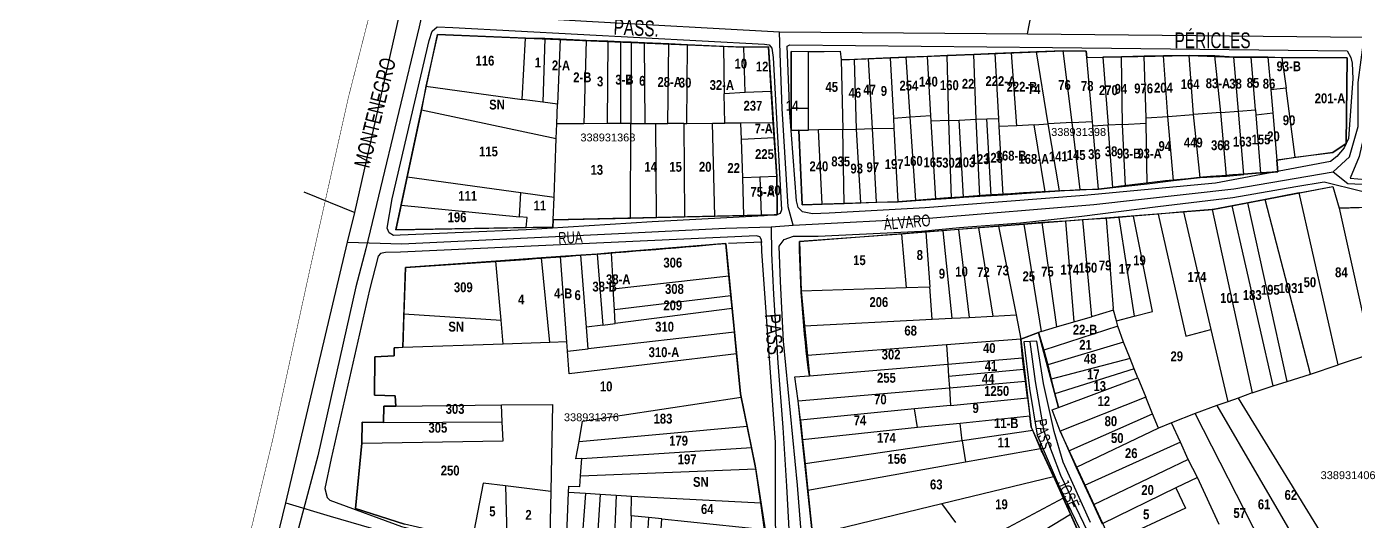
# Model space of a CAD drawing. Extents: x 206099 to 208675, y 4843659 to 4845705.
# Drawn here: x 207222.7 to 207560.8, y 4844881.7 to 4845007.4 of the extents above; entities that cross this region are included whole.
import ezdxf
from ezdxf.enums import TextEntityAlignment as Align

# ---------------------------------------------------------------- set-up
doc = ezdxf.new("R2010")
doc.units = 0
doc.header["$LTSCALE"] = 1.5
doc.header["$MEASUREMENT"] = 0
for name, color, linetype in [('CD-MALHA-LOTES', 40, 'CONTINUOUS'), ('CD_TXT_QUADRA', 7, 'CONTINUOUS'), ('HD-VALAS-DRENOS', 170, 'CONTINUOUS'), ('LM-LIM-SETOR-FISCAL', 7, 'CONTINUOUS'), ('RU-QUADRAS', 6, 'CONTINUOUS'), ('SV-EIXO-ROD-ESTR', 7, 'CONTINUOUS'), ('SV-EIXO-RUA-N-PAV', 6, 'CONTINUOUS'), ('SV-EIXO-RUA-PAV', 20, 'CONTINUOUS'), ('SV-EST-MUNIC-PAV', 20, 'CONTINUOUS'), ('SV-RUA-NAO-PAV-S-GUIA-C-GUIA', 7, 'CONTINUOUS'), ('SV-RUA-PAVIM-S-GUIA-C-GUIA', 7, 'CONTINUOUS'), ('SV-TXT-MUNIC-PAV', 20, 'CONTINUOUS'), ('SV-TXT-RUA-N-PAV-S-GUIA-C-GUIA', 7, 'CONTINUOUS'), ('SV-TXT-RUA-PAV-S-GUIA-C-GUIA', 7, 'CONTINUOUS'), ('Th_NmrPort', 7, 'CONTINUOUS')]:
    doc.layers.add(name, color=color, linetype=linetype)
doc.styles.add('ARIAL', font='ARIAL.TTF')
doc.styles.add('MONOTXT', font='ARIAL.TTF', dxfattribs={"height": 0.2})
doc.styles.get("Standard").update_dxf_attribs({"font": 'swisscbo.ttf'})
doc.linetypes.add('Limite', pattern='A,20,-3,[130,ltypeshp.shx,S=6.35,R=0,X=0,Y=0],-3,20', length=46)

msp = doc.modelspace()

# ---------------------------------------------------------------- linework, layer by layer
at = {"layer": 'CD-MALHA-LOTES', "linetype": 'Continuous'}
for p, q in [((207327.24, 4845005.38), (207324.29, 4844992.28)), ((207349.66, 4845004.5), (207327.24, 4845005.38)), ((207348.76, 4844988.94), (207349.66, 4845004.5)), ((207354.57, 4845004.38), (207349.66, 4845004.5)), ((207354.57, 4845004.38), (207354.09, 4844988.21)), ((207358.47, 4845004.21), (207354.57, 4845004.38)), ((207358.47, 4845004.21), (207357.81, 4844987.7)), ((207365.09, 4845003.92), (207358.47, 4845004.21)), ((207365.09, 4845003.92), (207364.5, 4844982.74)), ((207370.56, 4845003.69), (207365.09, 4845003.92)), ((207370.56, 4845003.69), (207370.44, 4844982.76)), ((207373.86, 4845003.54), (207370.56, 4845003.69)), ((207373.86, 4845003.54), (207373.86, 4844982.78)), ((207376.53, 4845003.43), (207373.86, 4845003.54)), ((207376.53, 4845003.43), (207376.47, 4844982.78)), ((207379.96, 4845003.28), (207376.53, 4845003.43)), ((207380.07, 4844982.8), (207379.96, 4845003.28)), ((207386.15, 4845003.01), (207379.96, 4845003.28)), ((207385.9, 4844982.82), (207386.15, 4845003.01)), ((207390.83, 4845002.81), (207386.15, 4845003.01)), ((207390.72, 4844982.84), (207390.83, 4845002.81)), ((207399.99, 4845002.41), (207390.83, 4845002.81)), ((207399.99, 4845002.41), (207400.23, 4844990.38)), ((207405.2, 4845002.18), (207399.99, 4845002.41)), ((207411.45, 4845002.3), (207405.2, 4845002.18)), ((207405.54, 4844990.64), (207405.2, 4845002.18)), ((207412.17, 4844990.96), (207411.45, 4845002.3)), ((207417.21, 4845001.09), (207417.22, 4844986.72)), ((207421.65, 4845001.05), (207417.21, 4845001.09)), ((207421.65, 4845001.05), (207429.76, 4845001.18)), ((207421.65, 4844986.72), (207421.65, 4845001.05)), ((207429.76, 4845001.18), (207429.99, 4844998.96)), ((207433.35, 4844999.09), (207429.99, 4844998.96)), ((207429.99, 4844998.96), (207430.36, 4844981.31)), ((207436.96, 4844999.24), (207433.35, 4844999.09)), ((207433.87, 4844981.39), (207433.35, 4844999.09)), ((207442.56, 4844999.47), (207436.96, 4844999.24)), ((207437.96, 4844981.49), (207436.96, 4844999.24)), ((207446.53, 4844999.64), (207442.56, 4844999.47)), ((207443.36, 4844984.17), (207442.56, 4844999.47)), ((207451.97, 4844999.86), (207446.53, 4844999.64)), ((207447.55, 4844984.47), (207446.53, 4844999.64)), ((207456.98, 4845000.06), (207451.97, 4844999.86)), ((207452.81, 4844984.83), (207451.97, 4844999.86)), ((207463.72, 4845000.34), (207456.98, 4845000.06)), ((207457.4, 4844983.56), (207456.98, 4845000.06)), ((207469.12, 4845000.56), (207463.72, 4845000.34)), ((207464.29, 4844983.86), (207463.72, 4845000.34)), ((207473.34, 4845000.74), (207469.12, 4845000.56)), ((207470.09, 4844984.11), (207469.12, 4845000.56)), ((207479.65, 4845001), (207473.34, 4845000.74)), ((207474.67, 4844982.24), (207473.34, 4845000.74)), ((207486.48, 4845001.28), (207479.65, 4845001)), ((207482.69, 4844982.69), (207479.65, 4845001)), ((207492.32, 4845001.19), (207486.48, 4845001.28)), ((207488.72, 4844983.08), (207486.48, 4845001.28)), ((207492.45, 4844999.59), (207492.32, 4845001.19)), ((207492.45, 4844999.59), (207496.55, 4844999.67)), ((207493.94, 4844983.34), (207492.45, 4844999.59)), ((207501.32, 4844999.77), (207496.55, 4844999.67)), ((207496.55, 4844999.67), (207497.88, 4844982.37)), ((207507.05, 4844999.89), (207501.32, 4844999.77)), ((207501.58, 4844982.56), (207501.32, 4844999.77)), ((207511.97, 4844999.99), (207507.05, 4844999.89)), ((207507.57, 4844984.24), (207507.05, 4844999.89)), ((207518.49, 4845000.11), (207511.97, 4844999.99)), ((207513.11, 4844984.59), (207511.97, 4844999.99)), ((207525.03, 4845000.04), (207518.49, 4845000.11)), ((207519.67, 4844985.11), (207518.49, 4845000.11)), ((207529.91, 4844999.68), (207525.03, 4845000.04)), ((207526.63, 4844985.63), (207525.03, 4845000.04)), ((207534.32, 4844999.66), (207529.91, 4844999.68)), ((207531.11, 4844985.97), (207529.91, 4844999.68)), ((207538.59, 4844999.63), (207534.32, 4844999.66)), ((207535.41, 4844986.29), (207534.32, 4844999.66)), ((207538.59, 4844999.63), (207539.31, 4844991.34)), ((207542.12, 4844999.52), (207538.59, 4844999.63)), ((207558.71, 4844999.52), (207542.12, 4844999.52)), ((207542.12, 4844999.52), (207543.18, 4844991.78)), ((207558.46, 4844977.72), (207558.71, 4844999.52)), ((207324.29, 4844992.28), (207323.2, 4844986.29)), ((207324.29, 4844992.28), (207348.76, 4844988.94)), ((207543.18, 4844991.78), (207539.31, 4844991.34)), ((207545.5, 4844974.21), (207543.18, 4844991.78)), ((207354.09, 4844988.21), (207348.76, 4844988.94)), ((207357.81, 4844987.7), (207354.09, 4844988.21)), ((207405.54, 4844990.64), (207400.23, 4844990.38)), ((207400.34, 4844982.87), (207400.23, 4844990.38)), ((207412.17, 4844990.96), (207405.54, 4844990.64)), ((207412.7, 4844982.94), (207412.17, 4844990.96)), ((207539.31, 4844991.34), (207539.81, 4844985.48)), ((207323.2, 4844986.29), (207319.53, 4844969.27)), ((207323.2, 4844986.29), (207357.48, 4844978.98)), ((207357.63, 4844982.72), (207357.81, 4844987.7)), ((207417.22, 4844986.72), (207417.23, 4844981.03)), ((207417.22, 4844986.72), (207421.65, 4844986.72)), ((207421.66, 4844981.13), (207421.65, 4844986.72)), ((207447.55, 4844984.47), (207452.81, 4844984.83)), ((207452.88, 4844983.36), (207452.81, 4844984.83)), ((207513.11, 4844984.59), (207519.67, 4844985.11)), ((207526.63, 4844985.63), (207519.67, 4844985.11)), ((207521.33, 4844969.06), (207519.67, 4844985.11)), ((207526.63, 4844985.63), (207531.11, 4844985.97)), ((207527.99, 4844969.44), (207526.63, 4844985.63)), ((207531.11, 4844985.97), (207535.41, 4844986.29)), ((207532.42, 4844969.8), (207531.11, 4844985.97)), ((207535.41, 4844986.29), (207535.51, 4844985)), ((207535.51, 4844985), (207539.81, 4844985.48)), ((207535.51, 4844985), (207536.72, 4844970.14)), ((207539.81, 4844985.48), (207540.84, 4844973.51)), ((207357.48, 4844978.98), (207357.63, 4844982.72)), ((207364.5, 4844982.74), (207357.63, 4844982.72)), ((207370.44, 4844982.76), (207364.5, 4844982.74)), ((207373.86, 4844982.78), (207370.44, 4844982.76)), ((207376.47, 4844982.78), (207373.86, 4844982.78)), ((207376.4, 4844958.75), (207376.47, 4844982.78)), ((207376.47, 4844982.78), (207380.07, 4844982.8)), ((207380.07, 4844982.8), (207382.8, 4844982.81)), ((207382.8, 4844982.81), (207385.9, 4844982.82)), ((207382.99, 4844958.9), (207382.8, 4844982.81)), ((207389.95, 4844982.83), (207385.9, 4844982.82)), ((207389.95, 4844982.83), (207390.72, 4844982.84)), ((207389.95, 4844982.83), (207390.09, 4844959.06)), ((207390.72, 4844982.84), (207397.21, 4844982.86)), ((207397.21, 4844982.86), (207400.34, 4844982.87)), ((207397.82, 4844959.24), (207397.21, 4844982.86)), ((207404.47, 4844982.9), (207400.34, 4844982.87)), ((207412.7, 4844982.94), (207404.47, 4844982.9)), ((207404.61, 4844978.76), (207404.47, 4844982.9)), ((207412.94, 4844979.18), (207412.7, 4844982.94)), ((207430.36, 4844981.31), (207424.22, 4844981.18)), ((207430.36, 4844981.31), (207433.87, 4844981.39)), ((207430.75, 4844962.5), (207430.36, 4844981.31)), ((207433.87, 4844981.39), (207437.96, 4844981.49)), ((207434.98, 4844962.66), (207433.87, 4844981.39)), ((207437.96, 4844981.49), (207443.48, 4844981.61)), ((207439, 4844962.81), (207437.96, 4844981.49)), ((207443.36, 4844984.17), (207447.55, 4844984.47)), ((207443.48, 4844981.61), (207443.36, 4844984.17)), ((207444.44, 4844962.87), (207443.48, 4844981.61)), ((207448.98, 4844963.2), (207447.55, 4844984.47)), ((207457.4, 4844983.56), (207452.88, 4844983.36)), ((207454.09, 4844963.56), (207452.88, 4844983.36)), ((207457.4, 4844983.56), (207459.97, 4844983.67)), ((207458.02, 4844963.85), (207457.4, 4844983.56)), ((207459.97, 4844983.67), (207464.29, 4844983.86)), ((207461.11, 4844964.07), (207459.97, 4844983.67)), ((207464.29, 4844983.86), (207467.08, 4844983.98)), ((207465.29, 4844964.32), (207464.29, 4844983.86)), ((207467.08, 4844983.98), (207470.09, 4844984.11)), ((207468.12, 4844964.51), (207467.08, 4844983.98)), ((207470.22, 4844982), (207470.09, 4844984.11)), ((207474.67, 4844982.24), (207470.22, 4844982)), ((207471.23, 4844964.7), (207470.22, 4844982)), ((207479.07, 4844982.49), (207474.67, 4844982.24)), ((207479.07, 4844982.49), (207482.69, 4844982.69)), ((207481.9, 4844965.45), (207479.07, 4844982.49)), ((207488.72, 4844983.08), (207482.69, 4844982.69)), ((207485.52, 4844965.67), (207482.69, 4844982.69)), ((207488.72, 4844983.08), (207493.94, 4844983.34)), ((207490.83, 4844966.01), (207488.72, 4844983.08)), ((207494.04, 4844982.16), (207493.94, 4844983.34)), ((207497.88, 4844982.37), (207494.04, 4844982.16)), ((207495.49, 4844966.09), (207494.04, 4844982.16)), ((207501.58, 4844982.56), (207497.88, 4844982.37)), ((207499.08, 4844966.5), (207497.88, 4844982.37)), ((207501.58, 4844982.56), (207507.6, 4844982.86)), ((207502.31, 4844966.84), (207501.58, 4844982.56)), ((207507.57, 4844984.24), (207513.11, 4844984.59)), ((207507.6, 4844982.86), (207507.57, 4844984.24)), ((207507.88, 4844967.47), (207507.6, 4844982.86)), ((207514.51, 4844968.28), (207513.11, 4844984.59)), ((207356.9, 4844964.05), (207357.48, 4844978.98)), ((207412.94, 4844979.18), (207404.61, 4844978.76)), ((207404.92, 4844969.01), (207404.61, 4844978.76)), ((207413.58, 4844969.34), (207412.94, 4844979.18)), ((207417.23, 4844981.03), (207419.17, 4844981.07)), ((207419.17, 4844981.07), (207421.66, 4844981.13)), ((207419.17, 4844981.07), (207420.01, 4844962.13)), ((207424.22, 4844981.18), (207421.66, 4844981.13)), ((207425.16, 4844962.32), (207424.22, 4844981.18)), ((207545.5, 4844974.21), (207555.11, 4844975.43)), ((207555.11, 4844975.43), (207558.46, 4844977.72)), ((207540.84, 4844973.51), (207545.5, 4844974.21)), ((207541.1, 4844970.49), (207540.84, 4844973.51)), ((207319.53, 4844969.27), (207317.98, 4844962.05)), ((207319.53, 4844969.27), (207348.46, 4844965.23)), ((207409.25, 4844969.17), (207404.92, 4844969.01)), ((207405.23, 4844959.41), (207404.92, 4844969.01)), ((207413.58, 4844969.34), (207409.25, 4844969.17)), ((207409.25, 4844969.17), (207409.6, 4844959.51)), ((207413.7, 4844959.6), (207413.58, 4844969.34)), ((207507.88, 4844967.47), (207514.51, 4844968.28)), ((207514.51, 4844968.28), (207521.33, 4844969.06)), ((207521.33, 4844969.06), (207527.99, 4844969.44)), ((207527.99, 4844969.44), (207532.42, 4844969.8)), ((207536.72, 4844970.14), (207532.42, 4844969.8)), ((207536.72, 4844970.14), (207541.1, 4844970.49)), ((207348.15, 4844959.09), (207348.46, 4844965.23)), ((207348.46, 4844965.23), (207356.9, 4844964.05)), ((207465.29, 4844964.32), (207468.12, 4844964.51)), ((207468.12, 4844964.51), (207471.23, 4844964.7)), ((207471.23, 4844964.7), (207481.9, 4844965.45)), ((207481.9, 4844965.45), (207485.52, 4844965.67)), ((207485.52, 4844965.67), (207490.83, 4844966.01)), ((207490.83, 4844966.01), (207495.49, 4844966.09)), ((207495.49, 4844966.09), (207499.08, 4844966.5)), ((207499.08, 4844966.5), (207502.31, 4844966.84)), ((207502.31, 4844966.84), (207507.88, 4844967.47)), ((207546.48, 4844965.15), (207537.85, 4844963.5)), ((207546.48, 4844965.15), (207555.05, 4844966.8)), ((207556.41, 4844921.44), (207546.48, 4844965.15)), ((207555.05, 4844966.8), (207556.74, 4844961.25)), ((207317.98, 4844962.05), (207316.62, 4844955.77)), ((207317.98, 4844962.05), (207348.15, 4844959.09)), ((207356.67, 4844958.3), (207356.9, 4844964.05)), ((207420.01, 4844962.13), (207425.16, 4844962.32)), ((207425.16, 4844962.32), (207430.75, 4844962.5)), ((207430.75, 4844962.5), (207434.98, 4844962.66)), ((207434.98, 4844962.66), (207439, 4844962.81)), ((207439, 4844962.81), (207444.44, 4844962.87)), ((207444.44, 4844962.87), (207448.98, 4844963.2)), ((207448.98, 4844963.2), (207454.09, 4844963.56)), ((207454.09, 4844963.56), (207458.02, 4844963.85)), ((207458.02, 4844963.85), (207461.11, 4844964.07)), ((207461.11, 4844964.07), (207465.29, 4844964.32)), ((207529.45, 4844961.88), (207524.58, 4844960.95)), ((207533.45, 4844962.65), (207529.45, 4844961.88)), ((207539.93, 4844916.09), (207529.45, 4844961.88)), ((207537.85, 4844963.5), (207533.45, 4844962.65)), ((207543.51, 4844917.24), (207533.45, 4844962.65)), ((207549.39, 4844919.13), (207537.85, 4844963.5)), ((207569.54, 4844961.67), (207556.74, 4844961.25)), ((207556.74, 4844961.25), (207564.93, 4844924.24)), ((207350.08, 4844958.91), (207348.15, 4844959.09)), ((207349.83, 4844956.34), (207350.08, 4844958.91)), ((207356.6, 4844956.46), (207356.67, 4844958.3)), ((207356.67, 4844958.3), (207376.4, 4844958.75)), ((207376.4, 4844958.75), (207382.99, 4844958.9)), ((207382.99, 4844958.9), (207390.09, 4844959.06)), ((207390.09, 4844959.06), (207397.82, 4844959.24)), ((207397.82, 4844959.24), (207405.23, 4844959.41)), ((207405.23, 4844959.41), (207409.6, 4844959.51)), ((207409.6, 4844959.51), (207413.7, 4844959.6)), ((207481, 4844957.61), (207476.47, 4844957.25)), ((207487.05, 4844958.01), (207481, 4844957.61)), ((207481, 4844957.61), (207484.78, 4844931.09)), ((207491.37, 4844958.29), (207487.05, 4844958.01)), ((207487.05, 4844958.01), (207489.19, 4844932.38)), ((207497.42, 4844958.69), (207491.37, 4844958.29)), ((207491.37, 4844958.29), (207493.67, 4844933.7)), ((207500.63, 4844958.91), (207497.42, 4844958.69)), ((207497.42, 4844958.69), (207499.17, 4844935.76)), ((207504.35, 4844959.22), (207500.63, 4844958.91)), ((207500.63, 4844958.91), (207504.55, 4844933.84)), ((207510.67, 4844959.76), (207504.35, 4844959.22)), ((207509.17, 4844935.03), (207504.35, 4844959.22)), ((207517.08, 4844960.31), (207510.67, 4844959.76)), ((207510.67, 4844959.76), (207517.69, 4844928.74)), ((207524.38, 4844960.93), (207517.08, 4844960.31)), ((207517.08, 4844960.31), (207524.04, 4844930.43)), ((207524.58, 4844960.95), (207524.38, 4844960.93)), ((207524.38, 4844960.93), (207534.56, 4844914.36)), ((207316.62, 4844955.77), (207349.83, 4844956.34)), ((207349.83, 4844956.34), (207356.6, 4844956.46)), ((207445.35, 4844954.7), (207419.34, 4844952.8)), ((207451.49, 4844955.2), (207445.35, 4844954.7)), ((207445.35, 4844954.7), (207446.5, 4844941.1)), ((207455.86, 4844955.56), (207451.49, 4844955.2)), ((207451.49, 4844955.2), (207452.54, 4844941.33)), ((207459.81, 4844955.89), (207455.86, 4844955.56)), ((207455.86, 4844955.56), (207458.11, 4844933.31)), ((207464.9, 4844956.31), (207459.81, 4844955.89)), ((207459.81, 4844955.89), (207462.52, 4844933.53)), ((207469.97, 4844956.72), (207464.9, 4844956.31)), ((207464.9, 4844956.31), (207468.54, 4844933.84)), ((207476.47, 4844957.25), (207469.97, 4844956.72)), ((207469.97, 4844956.72), (207474.47, 4844934.15)), ((207476.47, 4844957.25), (207480.87, 4844929.94)), ((207400.59, 4844952.31), (207371.46, 4844949.91)), ((207401.4, 4844944.06), (207400.59, 4844952.31)), ((207419.34, 4844952.8), (207419.81, 4844940.23)), ((207342.08, 4844947.82), (207319.11, 4844946.21)), ((207353.75, 4844948.64), (207342.08, 4844947.82)), ((207343.41, 4844932.82), (207342.08, 4844947.82)), ((207358.58, 4844948.98), (207353.75, 4844948.64)), ((207355.8, 4844927.13), (207353.75, 4844948.64)), ((207363.71, 4844949.34), (207358.58, 4844948.98)), ((207360.16, 4844927.28), (207358.58, 4844948.98)), ((207367.86, 4844949.63), (207363.71, 4844949.34)), ((207365.14, 4844931.04), (207363.71, 4844949.34)), ((207371.46, 4844949.91), (207367.86, 4844949.63)), ((207367.86, 4844949.63), (207369.34, 4844931.58)), ((207371.46, 4844949.91), (207371.97, 4844940.78)), ((207319.11, 4844946.21), (207318.69, 4844934.45)), ((207371.97, 4844940.78), (207401.4, 4844944.06)), ((207401.9, 4844939.04), (207401.4, 4844944.06)), ((207372.27, 4844935.47), (207371.97, 4844940.78)), ((207419.81, 4844940.23), (207446.5, 4844941.1)), ((207446.5, 4844941.1), (207452.54, 4844941.33)), ((207453.17, 4844933.07), (207452.54, 4844941.33)), ((207401.9, 4844939.04), (207372.27, 4844935.47)), ((207402.22, 4844935.78), (207401.9, 4844939.04)), ((207419.81, 4844940.23), (207420.6, 4844931.38)), ((207318.69, 4844934.45), (207318.39, 4844925.89)), ((207318.69, 4844934.45), (207343.41, 4844932.82)), ((207372.46, 4844931.98), (207372.27, 4844935.47)), ((207402.22, 4844935.78), (207372.46, 4844931.98)), ((207402.81, 4844929.74), (207402.22, 4844935.78)), ((207468.54, 4844933.84), (207474.47, 4844934.15)), ((207474.47, 4844934.15), (207475.7, 4844927.95)), ((207499.28, 4844935.35), (207493.67, 4844933.7)), ((207499.28, 4844935.35), (207499.17, 4844935.76)), ((207500.01, 4844932.68), (207499.28, 4844935.35)), ((207504.55, 4844933.84), (207509.17, 4844935.03)), ((207343.95, 4844926.74), (207343.41, 4844932.82)), ((207369.34, 4844931.58), (207365.14, 4844931.04)), ((207365.57, 4844925.57), (207365.14, 4844931.04)), ((207369.34, 4844931.58), (207372.46, 4844931.98)), ((207420.6, 4844931.38), (207453.17, 4844933.07)), ((207420.6, 4844931.38), (207421.37, 4844923.84)), ((207453.17, 4844933.07), (207458.11, 4844933.31)), ((207458.11, 4844933.31), (207462.52, 4844933.53)), ((207462.52, 4844933.53), (207468.54, 4844933.84)), ((207480.87, 4844929.94), (207484.78, 4844931.09)), ((207500.39, 4844931.29), (207481.53, 4844925.16)), ((207484.78, 4844931.09), (207489.19, 4844932.38)), ((207489.19, 4844932.38), (207493.67, 4844933.7)), ((207500.01, 4844932.68), (207504.55, 4844933.84)), ((207500.39, 4844931.29), (207500.01, 4844932.68)), ((207501.83, 4844927.19), (207500.39, 4844931.29)), ((207360.16, 4844927.28), (207355.8, 4844927.13)), ((207360.33, 4844924.98), (207360.16, 4844927.28)), ((207402.81, 4844929.74), (207365.57, 4844925.57)), ((207403.35, 4844924.27), (207402.81, 4844929.74)), ((207475.7, 4844927.95), (207456.8, 4844926.53)), ((207475.7, 4844927.95), (207480.22, 4844929.69)), ((207476.13, 4844923.25), (207475.7, 4844927.95)), ((207480.87, 4844929.94), (207480.22, 4844929.69)), ((207480.22, 4844929.69), (207481.53, 4844925.16)), ((207501.83, 4844927.19), (207482.57, 4844921.49)), ((207503.5, 4844923.06), (207501.83, 4844927.19)), ((207517.69, 4844928.74), (207524.04, 4844930.43)), ((207524.04, 4844930.43), (207528.34, 4844912.08)), ((207318.39, 4844925.89), (207316.23, 4844925.82)), ((207316.23, 4844925.82), (207316.23, 4844923.74)), ((207343.95, 4844926.74), (207318.39, 4844925.89)), ((207355.8, 4844927.13), (207343.95, 4844926.74)), ((207360.33, 4844924.98), (207365.57, 4844925.57)), ((207360.76, 4844919.18), (207360.33, 4844924.98)), ((207403.35, 4844924.27), (207360.76, 4844919.18)), ((207404.35, 4844914.09), (207403.35, 4844924.27)), ((207456.8, 4844926.53), (207421.37, 4844923.84)), ((207421.37, 4844923.84), (207421.89, 4844918.64)), ((207456.8, 4844926.53), (207457.11, 4844921.62)), ((207481.53, 4844925.16), (207482.57, 4844921.49)), ((207564.93, 4844924.24), (207556.41, 4844921.44)), ((207311.31, 4844923.48), (207311.23, 4844913.74)), ((207316.23, 4844923.74), (207311.31, 4844923.48)), ((207421.89, 4844918.64), (207457.11, 4844921.62)), ((207457.11, 4844921.62), (207476.13, 4844923.25)), ((207457.11, 4844921.62), (207457.31, 4844918.52)), ((207476.49, 4844920.31), (207476.13, 4844923.25)), ((207482.57, 4844921.49), (207483.37, 4844917.79)), ((207503.5, 4844923.06), (207483.37, 4844917.79)), ((207504.55, 4844920.46), (207484.35, 4844914.11)), ((207504.55, 4844920.46), (207503.5, 4844923.06)), ((207505.49, 4844918.15), (207504.55, 4844920.46)), ((207549.39, 4844919.13), (207556.41, 4844921.44)), ((207418.16, 4844918.44), (207421.89, 4844918.64)), ((207419.07, 4844912.33), (207418.16, 4844918.44)), ((207476.49, 4844920.31), (207457.31, 4844918.52)), ((207457.31, 4844918.52), (207457.5, 4844915.65)), ((207457.5, 4844915.65), (207476.85, 4844917.33)), ((207476.85, 4844917.33), (207476.49, 4844920.31)), ((207477.37, 4844913.09), (207476.85, 4844917.33)), ((207483.37, 4844917.79), (207484.35, 4844914.11)), ((207485.27, 4844910.64), (207505.49, 4844918.15)), ((207505.49, 4844918.15), (207507.49, 4844913.21)), ((207539.93, 4844916.09), (207543.51, 4844917.24)), ((207543.51, 4844917.24), (207549.39, 4844919.13)), ((207311.23, 4844913.74), (207316.48, 4844913.6)), ((207404.53, 4844913.24), (207404.35, 4844914.09)), ((207419.07, 4844912.33), (207457.5, 4844915.65)), ((207457.5, 4844915.65), (207457.79, 4844911.17)), ((207484.35, 4844914.11), (207485.27, 4844910.64)), ((207534.56, 4844914.36), (207531.02, 4844912.99)), ((207534.56, 4844914.36), (207539.93, 4844916.09)), ((207313.62, 4844910.98), (207313.49, 4844906.77)), ((207316.65, 4844910.98), (207313.62, 4844910.98)), ((207316.48, 4844913.6), (207316.65, 4844910.98)), ((207316.65, 4844910.98), (207343.5, 4844911.32)), ((207343.5, 4844911.32), (207356.52, 4844911.37)), ((207343.72, 4844906.94), (207343.5, 4844911.32)), ((207356.52, 4844911.37), (207356.05, 4844889.31)), ((207364.15, 4844907.14), (207404.53, 4844913.24)), ((207406.06, 4844905.85), (207404.53, 4844913.24)), ((207419.59, 4844907.41), (207419.07, 4844912.33)), ((207448.65, 4844910.27), (207419.59, 4844907.41)), ((207457.79, 4844911.17), (207448.65, 4844910.27)), ((207449.36, 4844905.51), (207448.65, 4844910.27)), ((207457.79, 4844911.17), (207477.37, 4844913.09)), ((207477.37, 4844913.09), (207477.95, 4844908.39)), ((207483.65, 4844910.04), (207485.27, 4844910.64)), ((207507.49, 4844913.21), (207485.72, 4844904.59)), ((207509.21, 4844908.99), (207507.49, 4844913.21)), ((207525.6, 4844911.15), (207520.08, 4844909.11)), ((207528.34, 4844912.08), (207525.6, 4844911.15)), ((207525.6, 4844911.15), (207557.23, 4844856.83)), ((207531.02, 4844912.99), (207528.34, 4844912.08)), ((207531.02, 4844912.99), (207563.09, 4844860.8)), ((207308.08, 4844906.87), (207307.98, 4844901.52)), ((207313.49, 4844906.77), (207308.08, 4844906.87)), ((207313.49, 4844906.77), (207343.72, 4844906.94)), ((207343.96, 4844902.16), (207343.72, 4844906.94)), ((207363.28, 4844902.01), (207364.15, 4844907.14)), ((207419.59, 4844907.41), (207420.13, 4844902.42)), ((207477.95, 4844908.39), (207460.27, 4844906.57)), ((207478.29, 4844905.61), (207477.95, 4844908.39)), ((207485.72, 4844904.59), (207483.65, 4844910.04)), ((207487.93, 4844899.58), (207509.21, 4844908.99)), ((207510.72, 4844905.4), (207509.21, 4844908.99)), ((207520.08, 4844909.11), (207514.05, 4844906.72)), ((207536.94, 4844876.04), (207520.08, 4844909.11)), ((207363.28, 4844902.01), (207406.06, 4844905.85)), ((207407.18, 4844900.43), (207406.06, 4844905.85)), ((207449.36, 4844905.51), (207420.13, 4844902.42)), ((207460.27, 4844906.57), (207449.36, 4844905.51)), ((207460.77, 4844902.17), (207460.27, 4844906.57)), ((207478.71, 4844904.81), (207460.77, 4844902.17)), ((207478.71, 4844904.81), (207478.29, 4844905.61)), ((207480.74, 4844900.21), (207478.71, 4844904.81)), ((207485.72, 4844904.59), (207487.93, 4844899.58)), ((207510.72, 4844905.4), (207489.77, 4844895.41)), ((207514.05, 4844906.72), (207510.72, 4844905.4)), ((207516.3, 4844901.81), (207514.05, 4844906.72)), ((207307.98, 4844901.52), (207306.38, 4844884.98)), ((207307.98, 4844901.52), (207343.96, 4844902.16)), ((207362.44, 4844897.61), (207363.28, 4844902.01)), ((207364, 4844897.66), (207407.18, 4844900.43)), ((207408.13, 4844895.83), (207407.18, 4844900.43)), ((207420.13, 4844902.42), (207420.78, 4844896.34)), ((207460.77, 4844902.17), (207420.78, 4844896.34)), ((207460.77, 4844902.17), (207461.63, 4844896.82)), ((207461.63, 4844896.82), (207480.74, 4844900.21)), ((207483.99, 4844893.05), (207480.74, 4844900.21)), ((207516.3, 4844901.81), (207491.9, 4844890.81)), ((207518.31, 4844897.42), (207516.3, 4844901.81)), ((207364, 4844897.66), (207362.44, 4844897.61)), ((207363.67, 4844893.29), (207364, 4844897.66)), ((207421.49, 4844889.63), (207461.63, 4844896.82)), ((207487.93, 4844899.58), (207489.77, 4844895.41)), ((207518.31, 4844897.42), (207494.16, 4844885.92)), ((207520.62, 4844892.85), (207518.31, 4844897.42)), ((207363.67, 4844893.29), (207408.25, 4844895.02)), ((207408.25, 4844895.02), (207408.13, 4844895.83)), ((207409.54, 4844886.32), (207408.25, 4844895.02)), ((207420.78, 4844896.34), (207421.49, 4844889.63)), ((207489.77, 4844895.41), (207491.9, 4844890.81)), ((207338.89, 4844891.36), (207336.06, 4844876.92)), ((207344.59, 4844890.68), (207338.89, 4844891.36)), ((207356.05, 4844889.31), (207344.59, 4844890.68)), ((207344.59, 4844890.68), (207344.99, 4844874.83)), ((207360.57, 4844889.06), (207360.63, 4844890.64)), ((207360.63, 4844890.64), (207363.47, 4844890.51)), ((207363.47, 4844890.51), (207363.67, 4844893.29)), ((207455.59, 4844886.18), (207483.99, 4844893.05)), ((207483.99, 4844893.05), (207486.47, 4844887.58)), ((207491.9, 4844890.81), (207494.16, 4844885.92)), ((207515.17, 4844890.19), (207496.42, 4844881.03)), ((207520.62, 4844892.85), (207515.17, 4844890.19)), ((207515.17, 4844890.19), (207517.58, 4844885)), ((207526.16, 4844880.89), (207520.62, 4844892.85)), ((207356.05, 4844889.31), (207355.68, 4844872.38)), ((207359.85, 4844871.43), (207360.57, 4844889.06)), ((207364.89, 4844888.77), (207360.57, 4844889.06)), ((207364.89, 4844888.77), (207363.53, 4844870.58)), ((207368.66, 4844888.52), (207364.89, 4844888.77)), ((207368.66, 4844888.52), (207367.43, 4844869.69)), ((207372.69, 4844888.26), (207368.66, 4844888.52)), ((207372.69, 4844888.26), (207371.9, 4844868.66)), ((207376.65, 4844888), (207372.69, 4844888.26)), ((207376.53, 4844883.1), (207376.65, 4844888)), ((207409.54, 4844886.32), (207376.65, 4844888)), ((207421.49, 4844889.63), (207422.63, 4844878.98)), ((207486.47, 4844887.58), (207463.59, 4844875.39)), ((207488.3, 4844883.54), (207486.47, 4844887.58)), ((207306.38, 4844884.98), (207318.83, 4844880.96)), ((207410.47, 4844879.6), (207409.54, 4844886.32)), ((207422.79, 4844878.24), (207455.59, 4844886.18)), ((207459.17, 4844881.43), (207455.59, 4844886.18)), ((207466.99, 4844870.59), (207488.3, 4844883.54)), ((207493.02, 4844873.14), (207488.3, 4844883.54)), ((207494.16, 4844885.92), (207496.42, 4844881.03)), ((207517.58, 4844885), (207498.65, 4844876.22)), ((207376.53, 4844883.1), (207376.09, 4844867.74)), ((207380.97, 4844882.67), (207376.53, 4844883.1)), ((207380.97, 4844882.67), (207379.91, 4844867.04)), ((207384.3, 4844882.36), (207380.97, 4844882.67)), ((207383.98, 4844877.33), (207384.3, 4844882.36)), ((207384.3, 4844882.36), (207410.47, 4844879.6))]:
    msp.add_line(p, q, dxfattribs=at)
at = {"layer": 'HD-VALAS-DRENOS', "flags": 128}
msp.add_lwpolyline([(207409.85, 4844952.66), (207401.29, 4844952.26)], dxfattribs=at)
at = {"layer": 'LM-LIM-SETOR-FISCAL', "linetype": 'Limite', "ltscale": 0.1, "const_width": 0.13, "flags": 128}
msp.add_lwpolyline([(206951.13, 4844515.15), (206103.85, 4844311.15), (206102.2, 4844310.76), (206463.03, 4843896.23), (206552, 4844015.88), (206955.36, 4843691.91), (206997.06, 4843661.13), (206998.31, 4843663.57), (207016.42, 4843698.58), (207012.73, 4843700.99), (207070.72, 4843830.73), (207120.99, 4843945.82), (207148.62, 4843951), (207201.26, 4843971.46), (207207.29, 4843958.02), (207217.12, 4843955.42), (207337.27, 4843938.21), (207437.15, 4843921.71), (207622.29, 4843892.61), (207679.53, 4843880.04), (207690.49, 4843889.02), (207671.55, 4843915.2), (207748.93, 4843970.7), (207711.26, 4844025.71), (207698.36, 4844043.55), (207668.91, 4844086.59), (207641.42, 4844125.22), (207698.91, 4844166.45), (207678.15, 4844195.51), (207667.43, 4844209.54), (207654.06, 4844227.54), (207631.24, 4844260.95), (207605.71, 4844299.54), (207598, 4844309.83), (207586.64, 4844326.37), (207553.25, 4844375.41), (207542.96, 4844389.81), (207530.49, 4844407.67), (207597.31, 4844451.76), (207621.23, 4844476.19), (207656.93, 4844513), (207690.53, 4844547.25), (207699.44, 4844555.93), (207701.4, 4844564.61), (207693.13, 4844573.37), (207679, 4844583.84), (207661.07, 4844596.77), (207637.45, 4844615.37), (207585.86, 4844655.97), (207575.48, 4844664.69), (207569.08, 4844671.5), (207569.45, 4844680.36), (207654.93, 4844703.13), (207663.89, 4844680.39), (207677.57, 4844669.34), (207702.32, 4844650.54), (207716.26, 4844640.68), (207753.78, 4844609.83), (207762.93, 4844554.62), (207770.13, 4844473.57), (207776.84, 4844472.68), (207793.01, 4844360.57), (207785.17, 4844355.62), (207770.44, 4844345.59), (207748.43, 4844330.95), (207747.91, 4844324.8), (207753.52, 4844317.31), (207769.28, 4844298.69), (207775.01, 4844293.43), (207782.88, 4844283.92), (207789.15, 4844276.2), (207815.46, 4844244.33), (207819.38, 4844241.82), (207833.89, 4844253.22), (207837.15, 4844248.8), (207827.85, 4844241.71), (207830.8, 4844238.17), (207835.76, 4844241.82), (207843.28, 4844230.65), (207850.47, 4844234.85), (207853.27, 4844229.99), (207850.22, 4844228.31), (207852.55, 4844223.47), (207862.28, 4844194.53), (207852.98, 4844190.72), (207855.45, 4844183.13), (207841.05, 4844179.2), (207842.75, 4844174.19), (207831.58, 4844167.48), (207835.38, 4844161.88), (207841.17, 4844165.37), (207847.07, 4844155.75), (207831.32, 4844146.19), (207834.89, 4844140.85), (207829.27, 4844137.4), (207831.74, 4844133), (207827.93, 4844130.58), (207830.96, 4844126.13), (207825.79, 4844122.95), (207828.8, 4844117.88), (207826.74, 4844116.71), (207837.07, 4844101.63), (207828.21, 4844096.11), (207838.21, 4844083.58), (207810.77, 4844063.9), (207814.94, 4844058.51), (207818.35, 4844060.87), (207823.85, 4844053.22), (207815.63, 4844047.62), (207818.11, 4844034.1), (207801.11, 4844022.39), (207805.92, 4844012.86), (207800.29, 4844003.99), (207792.72, 4843932.76), (207821.91, 4843926.4), (207859.75, 4843922.03), (207884.09, 4843912.26), (207889.39, 4843912.02), (207898.99, 4843924.88), (207898.88, 4843930.09), (207899.02, 4843938.96), (207962.06, 4843938.77), (207963.84, 4843901.85), (207941.02, 4843902.05), (207942.04, 4843841.47), (208007.7, 4843841.21), (208022.14, 4843841.12), (208036.07, 4843839.89), (208056.34, 4843840.14), (208090.26, 4843841.1), (208106.1, 4843842.59), (208189.59, 4843856.54), (208188.16, 4843865.4), (208275.25, 4843877.18), (208292.72, 4843880.37), (208298.69, 4843887.78), (208321.91, 4843926.37), (208334.62, 4843947.55), (208347.38, 4843979.84), (208351.66, 4843981.53), (208361.4, 4843993.9), (208372.92, 4843999.2), (208371.9, 4844007.23), (208387.36, 4844030.68), (208393.74, 4844026.56), (208401.25, 4844038.55), (208394.9, 4844042.64), (208398.77, 4844059.02), (208405.89, 4844063.32), (208424.47, 4844062.68), (208426.06, 4844069.85), (208422.67, 4844090.07), (208413.98, 4844110.55), (208424.48, 4844115.64), (208426.74, 4844111.64), (208466.87, 4844139.33), (208484, 4844172.26), (208526.46, 4844173.32), (208524.92, 4844238.99), (208556.34, 4844273.82), (208606.67, 4844329.22), (208617.29, 4844355.28), (208634.75, 4844382.44), (208623.4, 4844573.87), (208620.94, 4844586.93), (208617.24, 4844585.48), (208611.62, 4844582.44), (208602.16, 4844575.47), (208597.22, 4844571.55), (208589.65, 4844565.64), (208583.91, 4844560.59), (208574.64, 4844553.13), (208565.88, 4844547.77), (208558.91, 4844543.84), (208546.16, 4844536.68), (208538.21, 4844532.01), (208523.21, 4844523.48), (208501.29, 4844510.52), (208474.09, 4844504.73), (208470.3, 4844549.75), (208469.96, 4844556.19), (208469.21, 4844570.01), (208467.84, 4844586.2), (208466.79, 4844596.16), (208463.28, 4844642.74), (208459.25, 4844689.33), (208457.41, 4844719.81), (208456.59, 4844734.9), (208455.83, 4844742.23), (208452.75, 4844785.24), (208451.92, 4844795.94), (208448.46, 4844834.88), (208447.26, 4844852.46), (208446.16, 4844873.31), (208445.12, 4844881.64), (208441.97, 4844928.93), (208438.81, 4844974.82), (208435.74, 4845020.91), (208434.09, 4845038.6), (208431.09, 4845069.57), (208428.45, 4845117.03), (208425.65, 4845163.09), (208425.04, 4845177.97), (208424.21, 4845193.61), (208423.19, 4845208.28), (208420.65, 4845245.05), (208420.1, 4845254.11), (208419.59, 4845259.67), (208417.58, 4845281.54), (208417.08, 4845287.58), (208415.98, 4845307.61), (208414.07, 4845322.51), (208412.84, 4845335.67), (208409.33, 4845349.09), (208404.94, 4845354.53), (208397.22, 4845363.48), (208391.26, 4845367.95), (208373.27, 4845347.25), (208334.49, 4845303.29), (208294.22, 4845257.76), (208255.35, 4845213.1), (208212.72, 4845163.71), (208171.57, 4845116.42), (208140.51, 4845080.89), (208114.59, 4845051), (208102.6, 4845036.98), (208066.61, 4844996.14), (208032.07, 4844956.22), (207998.73, 4844916.29), (207967.12, 4844879.57), (207953.42, 4844867.05), (207945.01, 4844857.92), (207921.99, 4844836.18), (207906.18, 4844822.02), (207877.77, 4844798.99), (207836.45, 4844772.36), (207834.47, 4844792.78), (207833.01, 4844807.86), (207831.55, 4844856.55), (207830.63, 4844904.88), (207830.37, 4844927.94), (207830.09, 4844953.39), (207831, 4845001.71), (207831.73, 4845050.95), (207831.55, 4845099.46), (207831.55, 4845147.97), (207831.18, 4845196.48), (207831.39, 4845224.82), (207831.52, 4845241.53), (207831.55, 4845245.91), (207831.55, 4845246.41), (207831.18, 4845294.78), (207831.18, 4845343.11), (207831.73, 4845394.36), (207833.37, 4845443.42), (207833.92, 4845490.65), (207833.71, 4845521.07), (207833.56, 4845541.9), (207833.48, 4845550.53), (207833.19, 4845579.45), (207832.83, 4845604.85), (207833.56, 4845629.33), (207836.48, 4845656.56), (207836.76, 4845664.71), (207825.37, 4845667.68), (207821.82, 4845668.69), (207816.91, 4845670.09), (207805.68, 4845673.47), (207791.7, 4845677.75), (207783.5, 4845679.57), (207766.81, 4845685.02), (207754.43, 4845688.82), (207739.64, 4845691.3), (207722.13, 4845693.94), (207717.1, 4845694.68), (207690.08, 4845700.62), (207680.08, 4845702.89), (207670.03, 4845704.98), (207667.81, 4845700.16), (207660.99, 4845676.98), (207660.54, 4845673.8), (207657.39, 4845659.57), (207656.59, 4845656.53), (207655.95, 4845653.98), (207650.56, 4845639.59), (207647.27, 4845633.02), (207644.17, 4845622.85), (207641.37, 4845615.1), (207618.1, 4845615.4), (207601.33, 4845615.86), (207592.93, 4845615.82), (207543.69, 4845617.43), (207493.78, 4845618.83), (207471.28, 4845620.61), (207442.67, 4845621.38), (207409.05, 4845621.45), (207395.8, 4845621.64), (207345.61, 4845622.76), (207297.34, 4845623.66), (207302.37, 4845557.49), (207306.56, 4845504.34), (207309.91, 4845464.2), (207314.17, 4845425.29), (207318.44, 4845350.96), (207323.01, 4845301.38), (207326.21, 4845262.61), (207329.56, 4845220.35), (207332.3, 4845183.41), (207332.77, 4845157.36), (207331.5, 4845129.31), (207329.48, 4845113.1), (207327.97, 4845099.78), (207322.7, 4845067.42), (207315.32, 4845031.5), (207304.58, 4844989.44), (207294.83, 4844945.95), (207285.39, 4844902.77), (207275.03, 4844859.74), (207265.74, 4844820.37), (207255.53, 4844777.19), (207247.26, 4844743.37), (207237.49, 4844702.4), (207233.3, 4844686.1), (207226.31, 4844651.65), (207222.36, 4844634.38), (207221.5, 4844580.09), (207184.7, 4844571.41), (207132.94, 4844558.17), (207106.7, 4844555.23), (207101.3, 4844554.58), (207090.18, 4844551.4), (207069.41, 4844546.2), (207052.47, 4844541.19), (207025, 4844537.01), (206969.31, 4844520.12)], close=True, dxfattribs=at)
at = {"layer": 'RU-QUADRAS', "color": 6, "linetype": 'Continuous'}
msp.add_lwpolyline([(207316.62, 4844955.77), (207327.24, 4845005.38), (207405.2, 4845002.18), (207411.45, 4845002.3), (207413.58, 4844969.34), (207413.7, 4844959.6), (207356.67, 4844958.3), (207356.6, 4844956.46)], close=True, dxfattribs=at)
for points in [[(207417.23, 4844981.03), (207417.21, 4845001.09), (207429.76, 4845001.18), (207429.99, 4844998.96), (207486.48, 4845001.28), (207492.32, 4845001.19), (207492.45, 4844999.59), (207518.49, 4845000.11), (207529.91, 4844999.68), (207558.71, 4844999.52), (207558.46, 4844977.72), (207555.11, 4844975.43), (207540.84, 4844973.51), (207541.1, 4844970.49, 0.021118), (207495.49, 4844966.09, 0.010854), (207444.44, 4844962.87), (207420.01, 4844962.13), (207419.17, 4844981.07)], [(207306.38, 4844884.98), (207307.98, 4844901.52), (207308.08, 4844906.87), (207313.49, 4844906.77), (207313.62, 4844910.98), (207316.65, 4844910.98), (207316.48, 4844913.6), (207311.23, 4844913.74), (207311.31, 4844923.48), (207316.23, 4844923.74), (207316.23, 4844925.82), (207318.39, 4844925.94), (207319.11, 4844946.21, 0.00583), (207400.59, 4844952.31), (207404.35, 4844914.09), (207408.13, 4844895.83), (207412.13, 4844869.81), (207412.97, 4844861.81), (207376.09, 4844867.74), (207318.83, 4844880.96)]]:
    msp.add_lwpolyline(points, format="xyb", close=True, dxfattribs=at)
for points in [[(207422.63, 4844878.98), (207419.07, 4844912.33), (207418.16, 4844918.44), (207421.89, 4844918.64, -0.029344), (207419.34, 4844952.8), (207524.58, 4844960.95), (207555.05, 4844966.8), (207556.74, 4844961.25), (207569.54, 4844961.67)], [(207519.59, 4844831.24), (207485.72, 4844904.59), (207483.65, 4844910.04), (207485.27, 4844910.64), (207480.22, 4844929.69), (207475.7, 4844927.95), (207478.29, 4844905.61), (207495.79, 4844867.04, 0.028539)]]:
    msp.add_lwpolyline(points, format="xyb", dxfattribs=at)
at = {"layer": 'SV-EIXO-ROD-ESTR'}
for p, q in [((207306.2, 4844960.15), (207318.29, 4845013.43)), ((207304.38, 4844952.61), (207306.2, 4844960.15)), ((207288.66, 4844886.39), (207304.38, 4844952.61)), ((207277.82, 4844842.44), (207288.66, 4844886.39))]:
    msp.add_line(p, q, dxfattribs=at)
at = {"layer": 'SV-EIXO-ROD-ESTR', "flags": 128}
msp.add_lwpolyline([(207293.23, 4844965.41), (207306.2, 4844960.15)], dxfattribs=at)
at = {"layer": 'SV-EIXO-RUA-N-PAV', "flags": 128}
for points in [[(207477.41, 4845005.61), (207481.02, 4845024.51), (207502.26, 4845103.14), (207521.62, 4845176.72), (207543.38, 4845259.71), (207548.8, 4845279.14)], [(207417.73, 4844956.95), (207416.45, 4844961.64), (207415, 4844986.65), (207414.45, 4845000.6), (207414.3, 4845006.06)], [(207304.38, 4844952.61), (207318.16, 4844952.23), (207373.28, 4844954.88), (207400.55, 4844956.2), (207412.19, 4844956.57), (207417.73, 4844956.95), (207453.31, 4844958.84), (207494.28, 4844962.24), (207529.86, 4844966.2), (207548.74, 4844969.41), (207555.15, 4844970.54), (207559.31, 4844974.32), (207561.57, 4844982.06), (207561.57, 4844993.2), (207563.05, 4845004.71)], [(207555.15, 4844970.54), (207558.93, 4844967.52), (207575.16, 4844966.77), (207590.83, 4844966.39), (207609.33, 4844966.2), (207628.11, 4844966.96), (207643.97, 4844968.47), (207654.73, 4844969.6), (207664.35, 4844970.17), (207671.07, 4844969.84)], [(207412.19, 4844956.57), (207412.26, 4844949.83), (207412.74, 4844939.34), (207413.83, 4844921.95), (207415.11, 4844905.54), (207416.02, 4844890.64), (207417.26, 4844868.68), (207417.87, 4844857.33), (207419.69, 4844839.13), (207420.78, 4844818.8), (207423.25, 4844802.08), (207426.15, 4844785.14), (207430.16, 4844769.09), (207436.92, 4844743.38), (207444.69, 4844718.99), (207448.81, 4844707.1), (207450.72, 4844700.73), (207454.57, 4844694.25)], [(207518.66, 4844826.15), (207517.32, 4844831.5), (207513.98, 4844838.19), (207507.07, 4844852.12), (207500.6, 4844864.83), (207493.69, 4844877.09), (207485.89, 4844893.36), (207481.66, 4844904.51), (207479.43, 4844917.21), (207478.03, 4844927.33)], [(207288.66, 4844886.39), (207299.91, 4844882.99), (207318.36, 4844877.65), (207336.23, 4844873.33), (207352.37, 4844869.73), (207356.98, 4844867.85), (207373.77, 4844864.97), (207400.29, 4844860.65), (207412.68, 4844858.49), (207417.87, 4844857.33)]]:
    msp.add_lwpolyline(points, dxfattribs=at)
at = {"layer": 'SV-EIXO-RUA-PAV', "flags": 128}
msp.add_lwpolyline([(207318.29, 4845013.43), (207329.24, 4845010.9), (207365.16, 4845008.77), (207414.3, 4845006.06), (207477.41, 4845005.61), (207563.05, 4845004.71), (207569.04, 4845005.14), (207636.53, 4845006.51), (207667.96, 4845007.69), (207705.72, 4845009.67), (207730.68, 4845011.91), (207758.28, 4845014.64), (207831.11, 4845020.96)], dxfattribs=at)
at = {"layer": 'SV-EST-MUNIC-PAV', "flags": 128}
for points in [[(207325.75, 4845021.42), (207322.59, 4845007.38), (207312.27, 4844964.34), (207308.98, 4844950.91), (207306.51, 4844941.33), (207296.77, 4844898.31), (207276.87, 4844823.88), (207260.83, 4844757.3), (207254.11, 4844728.63), (207246.44, 4844693.78), (207243.91, 4844680.68), (207242.98, 4844675.07), (207242.98, 4844669.83), (207243.72, 4844665.16), (207245.5, 4844660.5), (207250.81, 4844650.58), (207255.84, 4844641.86), (207259.59, 4844636.92), (207265.43, 4844631.09), (207271.88, 4844626.09), (207277.91, 4844622.65), (207282.72, 4844620.51), (207289.4, 4844618.53), (207292.87, 4844618.05)], [(207317.73, 4844954.39), (207316.03, 4844954.36), (207314.97, 4844955), (207314.44, 4844956.17), (207315.7, 4844963.65), (207325.11, 4845003.92), (207325.9, 4845006.26)], [(207317.82, 4844950.07), (207313.99, 4844949.98), (207312.75, 4844949.73), (207312.13, 4844949.11), (207309.92, 4844940.51), (207300.21, 4844897.64), (207298.54, 4844890.01), (207299.17, 4844887.75), (207299.86, 4844887.09)]]:
    msp.add_lwpolyline(points, dxfattribs=at)
at = {"layer": 'SV-RUA-NAO-PAV-S-GUIA-C-GUIA', "flags": 128}
for points in [[(207410.45, 4845002.99), (207411.69, 4845002.77), (207412.31, 4845001.91), (207412.68, 4844999.56), (207414.79, 4844960.86), (207414.47, 4844959.96), (207413.78, 4844959.64), (207410.34, 4844959.32), (207381.88, 4844957.82), (207349.84, 4844955.74), (207317.73, 4844954.39)], [(207558.74, 4845001.24), (207559.71, 4844999.59), (207559.98, 4844998.16), (207560.16, 4844994.16), (207559.09, 4844978.99), (207557.98, 4844976.64), (207556.12, 4844974.41), (207554.52, 4844973.18), (207525.22, 4844967.67), (207491.83, 4844964.52), (207451.39, 4844961.38), (207426.88, 4844960.03), (207422.7, 4844959.81), (207420.1, 4844960.31), (207418.99, 4844961.42), (207418.62, 4844963.15), (207416.92, 4844985.53), (207416.27, 4845002.43), (207416.94, 4845002.8)], [(207564.67, 4845000.26), (207563.8, 4844988.53), (207563.19, 4844980.74), (207561.83, 4844974.43), (207559.48, 4844968.9), (207565.37, 4844968.37), (207574.85, 4844967.95), (207586.16, 4844968.55), (207597.1, 4844968.2), (207614.18, 4844967.96), (207631.94, 4844968.91), (207650.36, 4844970.2), (207667.34, 4844972.42)], [(207421.17, 4844861.83), (207418.87, 4844890.85), (207415.32, 4844927.52), (207414.55, 4844942.65), (207414.23, 4844951.62), (207415.46, 4844953.35), (207417.82, 4844954.18), (207424.12, 4844954.14), (207450.43, 4844955.45), (207460.09, 4844956.33), (207475.61, 4844957.53), (207491.18, 4844959.23), (207510.52, 4844961.7), (207529.6, 4844963.97), (207545.7, 4844966.76), (207552.91, 4844967.95), (207562.47, 4844965.63)], [(207299.86, 4844887.09), (207318.13, 4844880.36), (207374.49, 4844866.93), (207412.66, 4844860.97), (207413.67, 4844861.77), (207414.04, 4844863.13), (207413.3, 4844881.44), (207413.28, 4844901.84), (207409.75, 4844950.26), (207409.74, 4844953.26), (207409.25, 4844954), (207408.44, 4844954.25), (207317.82, 4844950.07)], [(207493.41, 4844881.41), (207486.45, 4844896.73), (207484.15, 4844904.54), (207481.43, 4844916.76), (207479.78, 4844927.46), (207476.43, 4844927.29), (207477.91, 4844915.49), (207479.88, 4844903.59), (207485.19, 4844891.16), (207492.79, 4844875.27)]]:
    msp.add_lwpolyline(points, dxfattribs=at)
at = {"layer": 'SV-RUA-PAVIM-S-GUIA-C-GUIA', "flags": 128}
for points in [[(207325.9, 4845006.26), (207327.17, 4845007.33), (207331.17, 4845007.19), (207410.45, 4845002.99)], [(207416.94, 4845002.8), (207483.75, 4845002.14), (207558.74, 4845001.24)]]:
    msp.add_lwpolyline(points, dxfattribs=at)

# ---------------------------------------------------------------- texts
at = {"layer": 'CD_TXT_QUADRA', "color": 7, "linetype": 'Continuous', "style": 'MONOTXT'}
for s, p in [('338931398', (207483.41, 4844979.64)), ('338931368', (207363.62, 4844978.25)), ('338931376', (207359.43, 4844907.14)), ('338931406', (207551.98, 4844892.42))]:
    msp.add_text(s, height=2, dxfattribs=at).set_placement(p)
at = {"layer": 'SV-TXT-MUNIC-PAV', "style": 'ARIAL', "width": 0.7}
msp.add_text('MONTENEGRO', height=4, rotation=76, dxfattribs=at).set_placement((207309.85, 4844971.26))
at = {"layer": 'SV-TXT-RUA-N-PAV-S-GUIA-C-GUIA', "style": 'ARIAL', "width": 0.7}
for s, height, rotation, p in [('ÁLVARO', 3, 5, (207440.95, 4844955.72)), ('RUA', 3, 3, (207358.06, 4844952.16)), ('PASS.                                           23', 4, 274, (207410.52, 4844934.31)), ('PASS.', 3, 281, (207479.22, 4844907.39)), ('JOSÉ', 3, 295, (207484.8, 4844891.4))]:
    msp.add_text(s, height=height, rotation=rotation, dxfattribs=at).set_placement(p)
at = {"layer": 'SV-TXT-RUA-PAV-S-GUIA-C-GUIA', "style": 'ARIAL', "width": 0.7}
msp.add_text('PASS.', height=4, rotation=357, dxfattribs=at).set_placement((207371.98, 4845005.43))
msp.add_text('PÉRICLES', height=4, dxfattribs=at).set_placement((207514.81, 4845001.93))
at = {"layer": 'Th_NmrPort', "color": 1}
for s, p in [('116', (207336.93, 4844998.77)), ('1', (207352, 4844998.31)), ('2-A', (207356.37, 4844997.56)), ('10', (207402.84, 4844998.02)), ('12', (207408.27, 4844997.27)), ('93-B', (207540.77, 4844997.34)), ('2-B', (207361.8, 4844994.54)), ('3', (207367.84, 4844993.49)), ('3-B', (207372.52, 4844993.95)), ('4', (207375.38, 4844993.8)), ('6', (207378.55, 4844993.65)), ('222-A', (207466.69, 4844993.56)), ('28-A', (207383.23, 4844993.35)), ('30', (207388.66, 4844993.2)), ('32-A', (207396.51, 4844992.59)), ('45', (207425.98, 4844992.09)), ('46', (207431.88, 4844990.61)), ('47', (207435.62, 4844991.41)), ('9', (207440.05, 4844991.07)), ('254', (207444.81, 4844992.43)), ('140', (207449.79, 4844993.45)), ('160', (207455.12, 4844992.54)), ('22', (207460.68, 4844992.88)), ('222-B', (207472.07, 4844992.13)), ('74', (207477.52, 4844991.56)), ('76', (207485.22, 4844992.57)), ('78', (207491, 4844992.34)), ('270', (207495.59, 4844991.26)), ('94', (207499.56, 4844991.6)), ('976', (207504.55, 4844991.71)), ('204', (207509.59, 4844991.9)), ('164', (207516.39, 4844992.8)), ('83-A', (207522.74, 4844993.03)), ('38', (207528.75, 4844992.92)), ('85', (207533.18, 4844993.14)), ('86', (207537.26, 4844992.92)), ('SN', (207340.4, 4844987.61)), ('237', (207405.13, 4844987.31)), ('14', (207415.91, 4844987.32)), ('201-A', (207550.48, 4844989.21)), ('90', (207542.36, 4844983.63)), ('7-A', (207407.97, 4844981.53)), ('94', (207510.73, 4844977.05)), ('449', (207517.18, 4844977.96)), ('368', (207524.1, 4844977.28)), ('163', (207529.66, 4844978.19)), ('155', (207534.42, 4844978.75)), ('20', (207538.39, 4844979.55)), ('115', (207337.83, 4844975.7)), ('225', (207408.07, 4844975.02)), ('160', (207445.94, 4844973.28)), ('123', (207462.95, 4844973.73)), ('125', (207466.35, 4844974.07)), ('168-B', (207469.3, 4844974.64)), ('168-A', (207475.09, 4844973.8)), ('141', (207482.84, 4844974.44)), ('145', (207487.38, 4844974.78)), ('36', (207492.82, 4844975.01)), ('38', (207497.07, 4844975.73)), ('93-B', (207500.13, 4844975.17)), ('93-A', (207505.35, 4844975.17)), ('13', (207366.2, 4844971.03)), ('14', (207379.91, 4844971.79)), ('15', (207386.25, 4844971.79)), ('20', (207393.79, 4844971.79)), ('22', (207401.03, 4844971.49)), ('240', (207421.91, 4844971.92)), ('835', (207427.46, 4844973.16)), ('93', (207432.33, 4844971.35)), ('97', (207436.42, 4844971.69)), ('197', (207441.07, 4844972.48)), ('165', (207450.93, 4844972.94)), ('302', (207455.69, 4844972.82)), ('103', (207459.32, 4844972.94)), ('111', (207332.55, 4844964.4)), ('75-A', (207406.9, 4844965.44)), ('80', (207411.38, 4844965.82)), ('11', (207351.71, 4844961.95)), ('196', (207329.84, 4844958.97)), ('306', (207384.74, 4844947.44)), ('15', (207433.03, 4844948.07)), ('8', (207449.19, 4844949.37)), ('150', (207490.36, 4844946.14)), ('79', (207495.55, 4844946.73)), ('19', (207504.29, 4844948.02)), ('38-A', (207370.15, 4844943.21)), ('9', (207454.82, 4844944.63)), ('10', (207459.02, 4844945.16)), ('72', (207464.58, 4844945.01)), ('73', (207469.47, 4844945.45)), ('25', (207476.14, 4844943.97)), ('75', (207480.88, 4844945.16)), ('174', (207485.77, 4844945.66)), ('17', (207500.59, 4844945.85)), ('174', (207518.11, 4844943.8)), ('84', (207555.66, 4844944.98)), ('309', (207331.43, 4844941.18)), ('4-B', (207356.93, 4844939.62)), ('38-B', (207366.68, 4844941.35)), ('308', (207385.16, 4844940.75)), ('195', (207536.78, 4844940.54)), ('1031', (207541.28, 4844940.98)), ('50', (207547.66, 4844942.47)), ('4', (207347.74, 4844938.05)), ('6', (207362.13, 4844939.17)), ('209', (207384.74, 4844936.58)), ('206', (207437.17, 4844937.42)), ('101', (207526.41, 4844938.47)), ('183', (207532.19, 4844939.21)), ('SN', (207330.02, 4844931.16)), ('310', (207382.65, 4844931.15)), ('68', (207446.06, 4844930.16)), ('22-B', (207488.93, 4844930.41)), ('21', (207490.56, 4844926.56)), ('310-A', (207380.98, 4844924.68)), ('302', (207440.29, 4844924.09)), ('40', (207466.07, 4844925.72)), ('48', (207491.75, 4844923.01)), ('29', (207513.78, 4844923.64)), ('41', (207466.5, 4844921.17)), ('10', (207368.58, 4844915.99)), ('255', (207439.1, 4844918.17)), ('44', (207465.77, 4844917.9)), ('17', (207492.55, 4844919.03)), ('13', (207494.18, 4844916.07)), ('70', (207438.36, 4844912.69)), ('1250', (207466.36, 4844914.83)), ('303', (207329.34, 4844910.27)), ('9', (207463.4, 4844910.47)), ('12', (207495.22, 4844912.22)), ('183', (207382.24, 4844907.78)), ('74', (207433.17, 4844907.36)), ('11-B', (207468.88, 4844906.62)), ('80', (207497.01, 4844907.15)), ('305', (207324.95, 4844905.47)), ('174', (207439.1, 4844902.92)), ('50', (207498.64, 4844902.86)), ('179', (207386.21, 4844902.18)), ('11', (207469.77, 4844901.72)), ('26', (207502.2, 4844899.01)), ('197', (207388.39, 4844897.46)), ('156', (207441.77, 4844897.57)), ('250', (207328.08, 4844894.61)), ('SN', (207392.27, 4844891.71)), ('63', (207452.58, 4844891.06)), ('20', (207506.36, 4844889.67)), ('19', (207469.18, 4844886.02)), ('61', (207536, 4844886.03)), ('62', (207542.81, 4844888.4)), ('5', (207340.42, 4844884.21)), ('2', (207349.62, 4844883.33)), ('64', (207394.3, 4844884.81)), ('5', (207506.8, 4844883.45)), ('57', (207529.79, 4844883.8))]:
    msp.add_text(s, height=2.5, dxfattribs=at).set_placement(p, align=Align.MIDDLE_LEFT)

doc.saveas('drawing.dxf')
